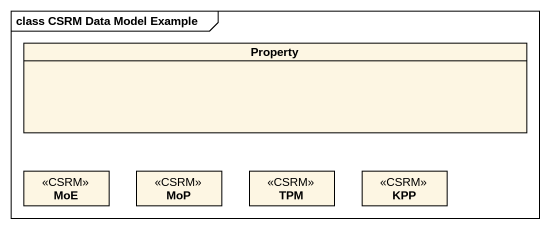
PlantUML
@startuml
mainframe class CSRM Data Model Example
hide circle
hide empty members
class Property
class MoE <<CSRM>>
class MoP <<CSRM>>
class TPM <<CSRM>>
class KPP <<CSRM>>
@enduml
